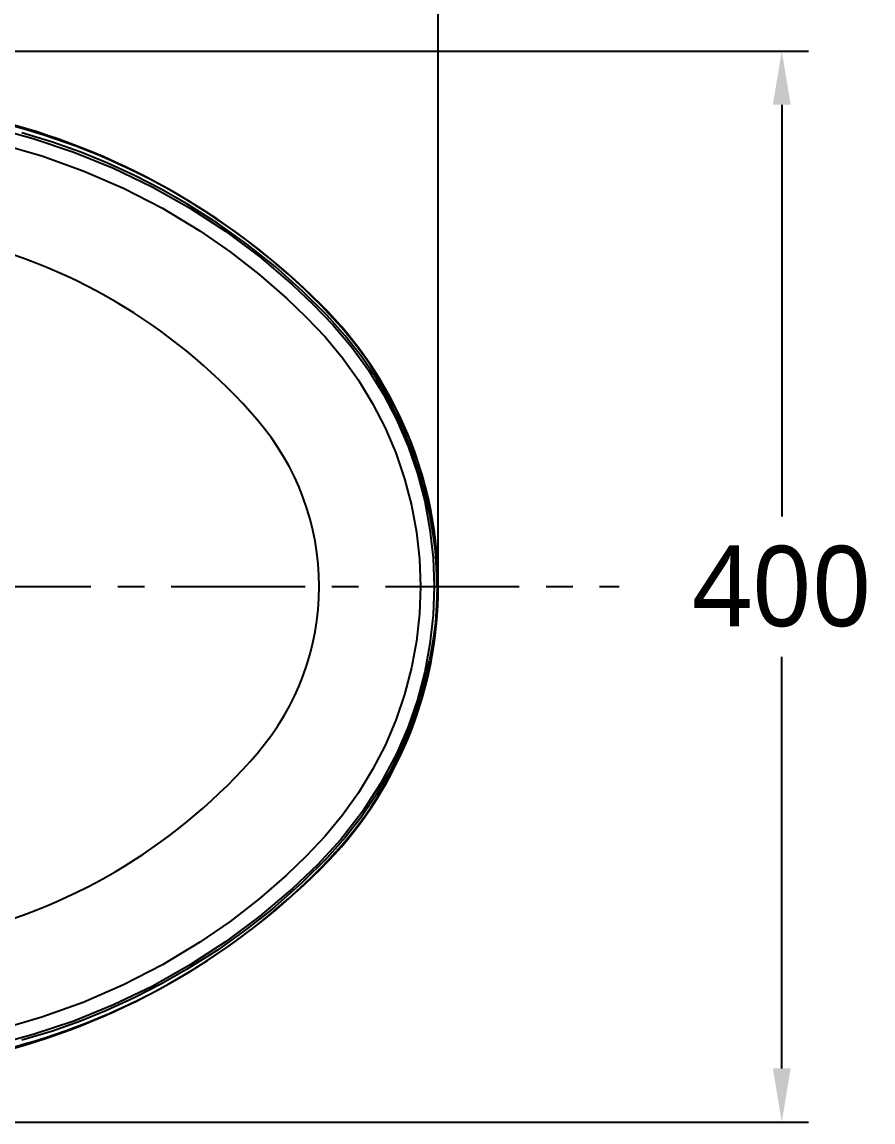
# Model space of a CAD drawing. Extents: x 3056 to 5854, y -58 to 2238.
# Drawn here: x 3933.4 to 4251.3, y 1404 to 1814.9 of the extents above; entities that cross this region are included whole.
import ezdxf

# ---------------------------------------------------------------- set-up
doc = ezdxf.new("R2010")
doc.units = 0
doc.header["$LTSCALE"] = 20
doc.header["$MEASUREMENT"] = 0
doc.linetypes.add('CENTER', pattern=[2, 1.25, -0.25, 0.25, -0.25])
doc.layers.get('0').update_dxf_attribs({"linetype": 'CONTINUOUS'})
doc.layers.get('DEFPOINTS').update_dxf_attribs({"linetype": 'CONTINUOUS'})
doc.layers.add('1', color=1, linetype='CONTINUOUS')
doc.layers.add('CENTER', color=2, linetype='CENTER')
doc.styles.get("Standard").update_dxf_attribs({"font": 'NanumGothic.ttf'})
doc.dimstyles.get("Standard").update_dxf_attribs({"dimtxt": 2.7, "dimasz": 2, "dimexe": 2, "dimexo": 1, "dimgap": 1.5, "dimtad": 1, "dimlfac": 10, "dimzin": 0, "dimdsep": 46, "dimtxsty": 'Standard', "dimcen": 0, "dimclrt": 2, "dimadec": 0, "dimazin": 0, "dimtfac": 1, "dimtofl": 0, "dimtmove": 0, "dimatfit": 3, "dimfxl": 0, "dimtolj": 1, "dimtzin": 0, "dimarcsym": 0})

# ---------------------------------------------------------------- blocks, each defined once
blk = doc.blocks.new('*D29')
at = {"color": 3, "lineweight": -2}
for p, q in [((3618.76, 1679.42), (3618.76, 1867.71)), ((4088.85, 1609.02), (4088.85, 1867.71)), ((3638.76, 1857.71), (4068.85, 1857.71))]:
    blk.add_line(p, q, dxfattribs=at)
at = {"color": 3}
for points in [[(3638.76, 1861.04), (3638.76, 1854.37), (3618.76, 1857.71)], [(4068.85, 1861.04), (4068.85, 1854.37), (4088.85, 1857.71)]]:
    blk.add_solid(points, dxfattribs=at)
at = {"layer": 'DEFPOINTS', "color": 0}
for p in [(4088.85, 1857.71), (3618.76, 1674.42), (4088.85, 1604.02)]:
    blk.add_point(p, dxfattribs=at)
at = {"color": 2, "insert": (3853.8, 1883.93), "char_height": 30, "attachment_point": 5}
blk.add_mtext('\\A1;470', dxfattribs=at)
blk = doc.blocks.new('*D30')
at = {"color": 3, "lineweight": -2}
for p, q in [((3389.37, 1802.02), (3389.37, 1932.73)), ((4088.85, 1609.02), (4088.85, 1932.73)), ((3409.37, 1922.73), (4068.85, 1922.73))]:
    blk.add_line(p, q, dxfattribs=at)
at = {"color": 3}
for points in [[(3409.37, 1926.07), (3409.37, 1919.4), (3389.37, 1922.73)], [(4068.85, 1926.07), (4068.85, 1919.4), (4088.85, 1922.73)]]:
    blk.add_solid(points, dxfattribs=at)
at = {"layer": 'DEFPOINTS', "color": 0}
for p in [(4088.85, 1922.73), (3389.37, 1797.02), (4088.85, 1604.02)]:
    blk.add_point(p, dxfattribs=at)
at = {"color": 2, "insert": (3739.11, 1948.96), "char_height": 30, "attachment_point": 5}
blk.add_mtext('\\A1;700', dxfattribs=at)
blk = doc.blocks.new('2E12E')
at = {"color": 2}
for p, q in [((7126.63, 1246.98), (7126.63, 1246.97)), ((7240.84, 1177.94), (7240.84, 1177.94)), ((7240.84, 974.04), (7240.84, 974.04)), ((7126.63, 905.01), (7126.63, 905.01))]:
    blk.add_line(p, q, dxfattribs=at)
for points in [[(7114.88, 1247.58), (7130.33, 1243.37), (7145.52, 1238.31), (7160.37, 1232.28), (7174.79, 1225.32), (7188.75, 1217.45), (7202.18, 1208.71), (7215.02, 1199.13), (7227.23, 1188.74), (7234.99, 1181.4), (7242.42, 1173.7), (7249.32, 1165.52), (7255.59, 1156.84), (7261.22, 1147.72), (7266.15, 1138.22), (7270.38, 1128.37), (7273.87, 1118.24), (7276.6, 1107.88), (7278.56, 1097.35), (7279.74, 1086.7), (7280.14, 1075.99)], [(7117.88, 1241.38), (7133.64, 1236.84), (7149.06, 1231.34), (7164.09, 1224.81), (7178.65, 1217.3), (7192.67, 1208.83), (7203.91, 1201.07), (7214.69, 1192.7), (7225, 1183.73), (7232.4, 1176.65), (7239.44, 1169.25), (7245.95, 1161.39), (7251.87, 1153.09), (7257.17, 1144.37), (7261.82, 1135.29), (7265.8, 1125.9), (7269.08, 1116.24), (7271.66, 1106.37), (7273.5, 1096.33), (7274.62, 1086.19), (7274.99, 1075.99)], [(7218.41, 1197.43), (7210.13, 1203.96), (7199.24, 1211.74), (7187.76, 1219.03), (7178.17, 1224.49), (7168.2, 1229.59), (7157.87, 1234.31), (7148.15, 1238.25), (7137.6, 1242.01), (7126.2, 1245.48)], [(7240.16, 1177.29), (7230.82, 1186.53), (7220.71, 1195.52), (7218.41, 1197.43)], [(7277.42, 1107.74), (7274.92, 1117.41), (7271.77, 1126.88), (7268.01, 1136.05), (7263.57, 1145.07), (7258.56, 1153.7), (7252.97, 1161.98), (7246.94, 1169.72), (7240.16, 1177.29)], [(7278.38, 1103.42), (7277.91, 1105.54), (7277.42, 1107.74)], [(7281.26, 1075.99), (7281.07, 1083.12), (7280.61, 1089.39), (7279.96, 1094.75), (7279.2, 1099.41), (7278.38, 1103.42)], [(7280.14, 1075.99), (7279.74, 1065.28), (7278.56, 1054.63), (7276.6, 1044.1), (7273.87, 1033.74), (7270.38, 1023.61), (7266.15, 1013.77), (7260.15, 1002.41), (7253.16, 991.62), (7245.25, 981.49), (7236.51, 972.09), (7227.23, 963.24), (7215.02, 952.85), (7202.18, 943.27), (7188.75, 934.53), (7174.79, 926.66), (7160.37, 919.7), (7145.52, 913.68), (7130.33, 908.62), (7114.88, 904.41)], [(7274.99, 1075.99), (7274.62, 1065.8), (7273.5, 1055.65), (7271.66, 1045.62), (7269.08, 1035.74), (7265.8, 1026.09), (7261.82, 1016.69), (7257.17, 1007.61), (7251.87, 998.9), (7245.95, 990.59), (7239.44, 982.74), (7232.4, 975.33), (7225, 968.25), (7214.69, 959.28), (7203.91, 950.91), (7192.67, 943.15), (7178.65, 934.69), (7164.09, 927.17), (7149.06, 920.64), (7133.64, 915.14), (7117.88, 910.6)], [(7281.26, 1075.99), (7281.07, 1068.87), (7280.61, 1062.6), (7279.96, 1057.23), (7279.2, 1052.57), (7278.38, 1048.57)], [(7277.42, 1044.25), (7277.91, 1046.45), (7278.38, 1048.57)], [(7277.42, 1044.25), (7274.92, 1034.56), (7271.76, 1025.08), (7268, 1015.91), (7263.55, 1006.87), (7258.54, 998.25), (7252.95, 989.97), (7246.93, 982.26), (7240.16, 974.69)], [(7240.16, 974.69), (7230.8, 965.43), (7220.66, 956.42), (7218.41, 954.54)], [(7218.41, 954.54), (7210.07, 947.98), (7199.17, 940.21), (7187.68, 932.91), (7178.1, 927.46), (7168.13, 922.36), (7157.8, 917.64), (7148.1, 913.72), (7137.57, 909.97), (7126.2, 906.5)]]:
    blk.add_lwpolyline(points, dxfattribs=at)
for centre, radius, start, end in [((7001.63, 808.56), 455.89, 74.0873, 85.4987), ((7001.63, 808.56), 455.88, 74.0873, 85.4987), ((7057.02, 1002.82), 253.89, 43.6123, 74.0873), ((7057.02, 1002.82), 253.88, 43.6123, 74.0873), ((7133.83, 1075.99), 147.8, 316.3877, 43.6123), ((7133.83, 1075.99), 147.8, 0, 43.6123), ((7133.83, 1075.99), 147.8, 316.3877, 0), ((7057.02, 1149.17), 253.89, 285.9127, 316.3877), ((7057.02, 1149.17), 253.88, 285.9127, 316.3877), ((7001.63, 1343.43), 455.89, 274.5013, 285.9127), ((7001.63, 1343.43), 455.88, 274.5013, 285.9127)]:
    blk.add_arc(centre, radius, start, end, dxfattribs=at)
blk = doc.blocks.new('*D27')
at = {"layer": '1', "color": 3, "lineweight": -2}
for p, q in [((3565.81, 1804.02), (4227.2, 1804.02)), ((4217.2, 1784.02), (4217.2, 1630.25)), ((4217.2, 1424.02), (4217.2, 1577.8)), ((3565.81, 1404.02), (4227.2, 1404.02))]:
    blk.add_line(p, q, dxfattribs=at)
at = {"layer": '1', "color": 3}
for points in [[(4213.86, 1784.02), (4220.53, 1784.02), (4217.2, 1804.02)], [(4213.86, 1424.02), (4220.53, 1424.02), (4217.2, 1404.02)]]:
    blk.add_solid(points, dxfattribs=at)
at = {"layer": 'DEFPOINTS', "color": 0}
for p in [(3560.81, 1804.02), (3560.81, 1404.02), (4217.2, 1404.02)]:
    blk.add_point(p, dxfattribs=at)
at = {"layer": '1', "color": 2, "insert": (4217.2, 1604.02), "char_height": 30, "attachment_point": 5}
blk.add_mtext('\\A1;400', dxfattribs=at)

msp = doc.modelspace()

# ---------------------------------------------------------------- linework, layer by layer
for centre, radius, start, end in [((3858.71268, 1522.38949), 264, 45.0643131, 76.2867524), ((3861.93988, 1529.11312), 210.25676, 40.7057068, 76.3434833), ((3940.16323, 1604.02309), 148.68202, 0, 45.0643131), ((3949.01324, 1604.02312), 95.39476, 0, 40.7057068), ((3949.01324, 1604.0231), 95.39476, 319.2942932, 0), ((3940.16323, 1604.02311), 148.68202, 314.9356869, 0), ((3861.93988, 1678.9331), 210.25676, 283.6565167, 319.2942932), ((3858.71268, 1685.65671), 264, 283.7132476, 314.9356869)]:
    msp.add_arc(centre, radius, start, end)
at = {"layer": 'CENTER', "color": 1, "linetype": 'CENTER', "ltscale": 2}
msp.add_line((3349.15108, 1604.0231), (4156.44642, 1604.0231), dxfattribs=at)

# ---------------------------------------------------------------- block references
msp.add_blockref('2E12E', (-3192.78467, 528.03097))

# ---------------------------------------------------------------- dimensions: what is measured, and where the dimension line sits
dim = msp.add_linear_dim(base=(4088.84524, 1922.73263), p1=(3389.36524, 1797.0231), p2=(4088.84524, 1604.02309), text='700', dimstyle='Standard', override={"dimtxt": 30, "dimasz": 20, "dimexe": 10, "dimexo": 5, "dimgap": 10, "dimdec": 4, "dimlfac": 1, "dimrnd": 0.5, "dimzin": 8, "dimclrd": 3, "dimclre": 3, "dimtdec": 4})
dim.commit()
dim.dimension.update_dxf_attribs({"geometry": '*D30', "text_midpoint": (3739.10524, 1948.95581)})
dim = msp.add_linear_dim(base=(4088.84524, 1857.70821), p1=(3618.76124, 1674.4231), p2=(4088.84524, 1604.02309), dimstyle='Standard', override={"dimtxt": 30, "dimasz": 20, "dimexe": 10, "dimexo": 5, "dimgap": 10, "dimdec": 4, "dimlfac": 1, "dimrnd": 0.5, "dimzin": 8, "dimclrd": 3, "dimclre": 3, "dimtdec": 4})
dim.commit()
dim.dimension.update_dxf_attribs({"geometry": '*D29', "text_midpoint": (3853.80324, 1883.93138)})
at = {"layer": '1'}
dim = msp.add_linear_dim(base=(4217.19634, 1404.0231), p1=(3560.81072, 1804.0231), p2=(3560.81072, 1404.0231), angle=90, dimstyle='Standard', override={"dimtxt": 30, "dimasz": 20, "dimexe": 10, "dimexo": 5, "dimgap": 10, "dimtih": 1, "dimtoh": 1, "dimdec": 0, "dimlfac": 1, "dimrnd": 0.5, "dimzin": 8, "dimclrd": 3, "dimclre": 3, "dimtdec": 0, "dimarcsym": 1}, dxfattribs=at)
dim.commit()
dim.dimension.update_dxf_attribs({"geometry": '*D27', "text_midpoint": (4217.19634, 1604.0231)})

doc.saveas('drawing.dxf')
